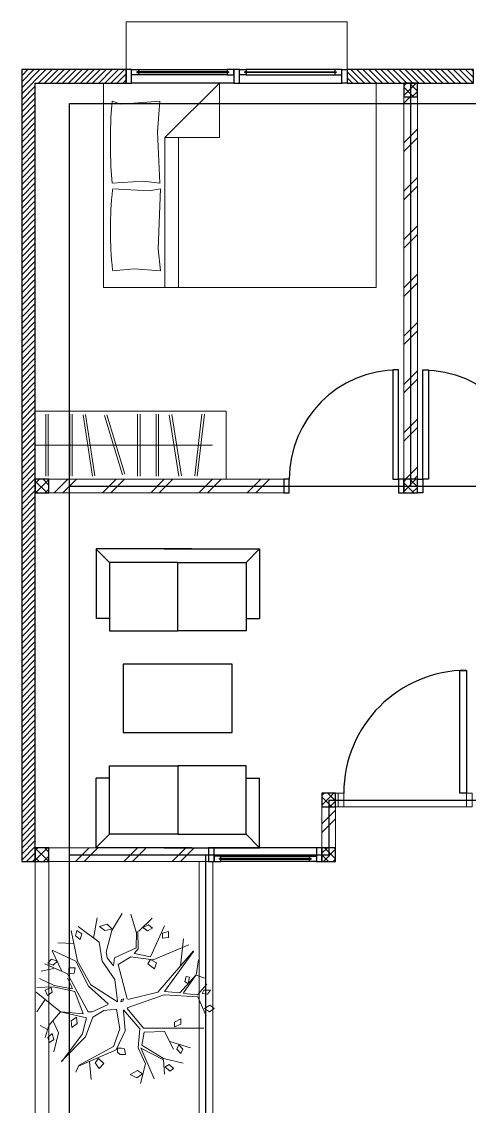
# Model space of a CAD drawing. Header units: millimetres. Extents: x -324 to 75, y -297 to 70.
# Drawn here: x -85.46 to -82.18, y 3.63 to 11.58 of the extents above; entities that cross this region are included whole.
import ezdxf

# ---------------------------------------------------------------- set-up
doc = ezdxf.new("R2010")
doc.units = ezdxf.units.MM
doc.layers.get('defpoints').update_dxf_attribs({"color": 1})
for name, color, linetype, lineweight in [('ars', 11, 'Continuous', 0), ('KOL', 1, 'Continuous', 30), ('KOLOM', 4, 'Continuous', 9), ('lan', 7, 'Continuous', 15), ('POHON', 62, 'Continuous', 5), ('tem', 5, 'Continuous', 20)]:
    doc.layers.add(name, color=color, linetype=linetype, lineweight=lineweight)
doc.layers.add('as', color=1, linetype='Continuous', plot=False)
doc.layers.add('FURNITURE', color=68, linetype='Continuous')
doc.layers.add('Kusen', color=30, linetype='Continuous')
doc.styles.add('ATTR', font='romans.shx', dxfattribs={"width": 0.8, "height": 0.56})
pattern_1 = [(45, (4.4428, -0.8551), (-0.1767767, 0.1767767), []), (45, (4.5053, -0.8551), (-0.1767767, 0.1767767), [])]

# ---------------------------------------------------------------- blocks, each defined once
blk = doc.blocks.new('bola-3')
at = {"layer": 'POHON'}
for p, q in [((-0.799, 1.609), (-0.703, 2.138)), ((-0.045, 2.245), (-0.318, 1.803)), ((0.177, 2.226), (0.328, 1.732)), ((0.387, 1.789), (0.731, 2.125)), ((-1.212, 1.009), (-1.377, 1.803)), ((-1.198, 1.908), (-0.648, 1.503)), ((-0.318, 1.803), (-0.469, 1.238)), ((0.315, 1.344), (0.328, 1.767)), ((0.356, 1.785), (0.37, 1.327)), ((0.686, 1.115), (1.057, 1.926)), ((-1.308, 1.468), (-1.721, 1.485)), ((-0.648, 1.503), (-0.566, 1.009)), ((0.755, 1.044), (1.69, 1.432)), ((1.553, 1.591), (1.47, 0.886)), ((-1.253, 1.009), (-1.872, 1.291)), ((-1.872, 1.274), (-1.625, 0.762)), ((-0.469, 1.238), (-0.442, 1.097)), ((-0.249, 1.097), (0.301, 1.344)), ((0.37, 1.327), (0.26, 1.203)), ((0.273, 1.203), (0.686, 1.115)), ((0.879, 0.198), (1.814, 1.274)), ((1.814, 1.256), (1.057, 0.216)), ((-1.473, 0.674), (-2.065, 0.939)), ((-0.923, 0.357), (-1.253, 1.009)), ((-0.868, 0.392), (-1.212, 1.009)), ((-0.566, 1.009), (-0.236, 0.533)), ((-0.442, 1.097), (-0.277, 0.886)), ((-0.277, 0.886), (-0.249, 1.097)), ((-0.153, 0.921), (0.177, 1.115)), ((0.081, 0.022), (-0.153, 0.921)), ((0.177, 1.115), (0.755, 1.044)), ((1.883, 0.639), (1.938, 1.044)), ((-1.831, 0.815), (-2.161, 0.745)), ((-0.937, -0.313), (-1.473, 0.674)), ((-1.363, 0.339), (-1.473, 0.568)), ((1.456, 0.18), (1.869, 0.639)), ((1.869, 0.639), (1.553, 0.18)), ((1.883, 0.639), (2.13, 0.551)), ((-1.845, 0.339), (-2.271, 0.322)), ((-2.202, 0.551), (-1.817, 0.374)), ((-1.281, 0.216), (-1.845, 0.339)), ((-1.817, 0.374), (-1.35, 0.286)), ((-1.35, 0.286), (-1.363, 0.339)), ((-0.414, -0.102), (-0.923, 0.357)), ((-0.167, -0.049), (-0.868, 0.392)), ((-0.236, 0.533), (-0.167, -0.031)), ((1.91, 0.128), (2.158, 0.41)), ((-1.652, -0.313), (-2.285, 0.198)), ((-2.051, 0.004), (-2.271, -0.313)), ((-1.061, -0.366), (-1.281, 0.216)), ((0.081, -0.207), (1.044, 0.128)), ((0.095, 0.004), (0.879, 0.198)), ((1.044, 0.128), (1.924, 0.075)), ((1.057, 0.216), (1.456, 0.18)), ((1.553, 0.163), (1.91, 0.128)), ((1.924, 0.075), (2.144, -0.419)), ((-0.414, -0.119), (-0.827, -0.313)), ((-0.524, -0.278), (-0.813, -0.454)), ((-0.194, -0.243), (-0.524, -0.278)), ((-0.194, -0.243), (-0.112, -0.754)), ((-0.015, -0.26), (0.411, -0.754)), ((-0.015, -0.278), (0.026, -0.807)), ((0.081, -0.225), (0.507, -0.736)), ((-1.652, -0.313), (-1.955, -0.666)), ((-1.845, -0.56), (-1.707, -0.86)), ((-0.978, -0.472), (-1.652, -0.313)), ((-1.639, -0.313), (-1.061, -0.366)), ((-1.088, -0.913), (-0.978, -0.472)), ((-0.813, -0.454), (-1.006, -0.966)), ((-0.827, -0.313), (-0.937, -0.313)), ((-1.996, -0.772), (-2.189, -0.666)), ((-1.955, -0.666), (-2.051, -0.983)), ((-0.112, -0.754), (-0.277, -1.213)), ((0.026, -0.807), (-0.208, -1.301)), ((0.411, -0.754), (0.37, -1.248)), ((0.521, -0.842), (0.466, -1.177)), ((0.507, -0.736), (2.075, -0.736)), ((0.521, -0.842), (1.057, -0.825)), ((1.057, -0.825), (1.291, -1.283)), ((-1.707, -0.86), (-1.831, -1.354)), ((-1.625, -1.618), (-1.102, -0.913)), ((-1.006, -0.966), (-1.625, -1.6)), ((1.195, -1.089), (1.731, -1.248)), ((-0.277, -1.213), (-1.185, -1.706)), ((-0.208, -1.301), (-1.185, -1.724)), ((0.37, -1.248), (0.562, -1.671)), ((0.438, -1.248), (0.782, -2.059)), ((0.452, -1.265), (1.03, -1.565)), ((0.466, -1.177), (1.03, -1.53)), ((-0.896, -1.618), (-0.854, -2.077)), ((0.562, -1.671), (0.425, -2.182)), ((1.03, -1.53), (1.539, -1.653)), ((1.03, -1.565), (1.057, -1.936)), ((-1.185, -1.724), (-1.253, -1.883))]:
    blk.add_line(p, q, dxfattribs=at)
for points in [[(-1.226, 1.803), (-1.267, 1.662), (-1.143, 1.573), (-1.102, 1.715)], [(-0.435, 1.966), (-0.641, 1.913), (-0.504, 1.807), (-0.311, 1.842)], [(0.49, 1.882), (0.641, 1.953), (0.738, 1.864), (0.614, 1.794)], [(1.155, 1.778), (1.001, 1.734), (1.001, 1.602), (1.155, 1.624)], [(-1.735, 1.009), (-1.886, 1.062), (-1.982, 0.956), (-1.845, 0.903)], [(0.691, 1.051), (0.622, 0.941), (0.794, 0.809), (0.846, 0.963)], [(-1.441, 0.676), (-1.441, 0.831), (-1.269, 0.831), (-1.303, 0.698)], [(1.671, 0.412), (1.585, 0.478), (1.62, 0.61), (1.706, 0.588)], [(-1.9, 0.322), (-2.051, 0.251), (-1.996, 0.11), (-1.872, 0.198)], [(-0.002, 0.022), (-0.07, 0.004), (-0.084, -0.049), (-0.029, -0.031)], [(2.034, 0.163), (2.075, 0.251), (2.254, 0.251), (2.171, 0.145)], [(2.099, -0.225), (2.237, -0.137), (2.347, -0.225), (2.223, -0.313)], [(-1.236, -0.454), (-1.374, -0.543), (-1.36, -0.719), (-1.222, -0.613)], [(1.319, -0.706), (1.319, -0.582), (1.484, -0.494), (1.484, -0.635)], [(-1.872, -0.878), (-1.982, -0.983), (-1.941, -1.107), (-1.831, -1.036)], [(-0.167, -1.261), (-0.167, -1.367), (-0.098, -1.42), (0.04, -1.42), (0.012, -1.279), (-0.07, -1.261)], [(1.43, -1.175), (1.379, -1.285), (1.482, -1.396), (1.534, -1.285)], [(-0.667, -1.528), (-0.753, -1.638), (-0.65, -1.792), (-0.53, -1.66)], [(1.069, -1.748), (1.173, -1.682), (1.293, -1.792), (1.19, -1.858)], [(0.485, -1.924), (0.347, -1.836), (0.158, -1.947), (0.33, -2.035)]]:
    blk.add_lwpolyline(points, close=True, dxfattribs=at)
at = {"layer": 'POHON', "style": 'ATTR', "width": 0.8, "flags": 9}
blk.add_attdef('ESTCODE', (-0.07, 0.004), '', height=0.00000926, dxfattribs=at)
blk = doc.blocks.new('T. J1')
at = {"layer": 'Kusen'}
for p, q in [((-0.7188, 0.1), (-0.0688, 0.1)), ((0.7212, 0.1), (0.0712, 0.1)), ((-0.0188, 0), (-0.7688, 0)), ((-0.0688, 0.06), (-0.7188, 0.06)), ((0.0212, 0), (0.7712, 0)), ((0.0712, 0.06), (0.7212, 0.06))]:
    blk.add_line(p, q, dxfattribs=at)
for points in [[(-0.8088, 0), (-0.7688, 0), (-0.7688, 0.1), (-0.8088, 0.1)], [(-0.0188, 0), (0.0212, 0), (0.0212, 0.1), (-0.0188, 0.1)], [(0.8112, 0), (0.7712, 0), (0.7712, 0.1), (0.8112, 0.1)]]:
    blk.add_lwpolyline(points, close=True, dxfattribs=at)
for points in [[(-0.7188, 0.0775), (-0.7188, 0.06), (-0.7688, 0.06), (-0.7688, 0.1), (-0.7188, 0.1), (-0.7188, 0.0825), (-0.7288, 0.0825), (-0.7288, 0.0775), (-0.7188, 0.0775)], [(-0.0688, 0.0775), (-0.0688, 0.06), (-0.0188, 0.06), (-0.0188, 0.1), (-0.0688, 0.1), (-0.0688, 0.0825), (-0.0588, 0.0825), (-0.0588, 0.0775), (-0.0688, 0.0775)], [(0.0712, 0.0775), (0.0712, 0.06), (0.0212, 0.06), (0.0212, 0.1), (0.0712, 0.1), (0.0712, 0.0825), (0.0612, 0.0825), (0.0612, 0.0775), (0.0712, 0.0775)], [(0.7212, 0.0775), (0.7212, 0.06), (0.7712, 0.06), (0.7712, 0.1), (0.7212, 0.1), (0.7212, 0.0825), (0.7312, 0.0825), (0.7312, 0.0775), (0.7212, 0.0775)]]:
    blk.add_lwpolyline(points, dxfattribs=at)
at = {"layer": 'Kusen', "color": 141}
for points in [[(-0.7288, 0.0775), (-0.0588, 0.0775), (-0.0588, 0.0825), (-0.7288, 0.0825)], [(0.7312, 0.0775), (0.0612, 0.0775), (0.0612, 0.0825), (0.7312, 0.0825)]]:
    blk.add_lwpolyline(points, close=True, dxfattribs=at)
blk = doc.blocks.new('P.80')
at = {"layer": 'Kusen'}
for points in [[(-69.8094, -74.8368), (-69.7694, -74.8368), (-69.7694, -74.0368), (-69.8094, -74.0368)], [(-70.6094, -74.9368), (-70.5694, -74.9368), (-70.5694, -74.8368), (-70.6094, -74.8368)], [(-69.7694, -74.9368), (-69.7294, -74.9368), (-69.7294, -74.8368), (-69.7694, -74.8368)]]:
    blk.add_lwpolyline(points, close=True, dxfattribs=at)
blk.add_arc((-69.7694, -74.8368), 0.8, 90, 180, dxfattribs=at)
blk = doc.blocks.new('K 10.10')
at = {"layer": 'ars'}
h = blk.add_hatch(dxfattribs=at)
h.set_pattern_fill('_USER', color=256, scale=0.05, angle=45, double=1, pattern_type=0)
h.set_pattern_definition([(45, (0, 0), (-0.035355339, 0.035355339), []), (135, (0, 0), (-0.035355339, -0.035355339), [])])
h.paths.add_polyline_path([(1560.5383, 1380.4069), (1560.6383, 1380.4069), (1560.6383, 1380.5069), (1560.5383, 1380.5069)])
at = {"layer": 'KOL'}
blk.add_lwpolyline([(1560.5383, 1380.4069), (1560.6383, 1380.4069), (1560.6383, 1380.5069), (1560.5383, 1380.5069)], close=True, dxfattribs=at)
blk = doc.blocks.new('P-90')
at = {"layer": 'Kusen'}
blk.add_lwpolyline([(374.6908, -21.5979), (374.7408, -21.5979), (374.7408, -22.4979), (374.6908, -22.4979)], close=True, dxfattribs=at)
at = {"layer": 'Kusen', "lineweight": 9}
for points in [[(373.8008, -22.4979), (373.8408, -22.4979), (373.8408, -22.5979), (373.8008, -22.5979)], [(374.7408, -22.4979), (374.7808, -22.4979), (374.7808, -22.5979), (374.7408, -22.5979)]]:
    blk.add_lwpolyline(points, close=True, dxfattribs=at)
at = {"layer": 'Kusen'}
blk.add_arc((374.7408, -22.4979), 0.9, 90, 180, dxfattribs=at)
blk = doc.blocks.new('BED1')
at = {"color": 0, "linetype": 'Continuous'}
for points in [[(1.9976, 0), (1.9976, 1.4976), (0, 1.4976), (0, 0), (1.9976, 0)], [(1.5484, 1.0993), (1.1489, 1.0993), (1.1489, 1.4976), (1.5484, 1.0993)], [(1.9346, 1.3656), (1.9443, 1.2458), (1.9467, 1.1259), (1.9467, 1.0061), (1.9443, 0.8862), (1.9346, 0.7663), (1.707, 0.7809), (1.586, 0.7663), (1.6017, 1.1404), (1.586, 1.3656), (1.8717, 1.3426), (1.9346, 1.3656)], [(1.4492, 1.0993), (1.4492, 0)], [(1.5484, 1.0993), (1.5484, 0)], [(1.9298, 0.1235), (1.7724, 0.138), (1.5799, 0.1235), (1.5981, 0.2833), (1.5799, 0.7228), (1.6634, 0.7094), (1.9298, 0.7228)], [(1.9298, 0.1235), (1.931, 0.1332), (1.9322, 0.1429), (1.9334, 0.1513), (1.9346, 0.161), (1.9346, 0.1707), (1.9358, 0.1804), (1.937, 0.1889), (1.9383, 0.1985), (1.9383, 0.2082), (1.9395, 0.2179), (1.9407, 0.2264), (1.9407, 0.2361), (1.9419, 0.2458), (1.9419, 0.2542), (1.9431, 0.2639), (1.9431, 0.2736), (1.9443, 0.2833), (1.9443, 0.2918), (1.9455, 0.3015), (1.9455, 0.3111), (1.9455, 0.3208), (1.9467, 0.3293), (1.9467, 0.339), (1.9467, 0.3487), (1.9467, 0.3584), (1.9479, 0.3668), (1.9479, 0.3765), (1.9479, 0.3862), (1.9479, 0.3959), (1.9479, 0.4044), (1.9479, 0.414), (1.9479, 0.4237), (1.9479, 0.4334), (1.9479, 0.4419), (1.9479, 0.4516), (1.9479, 0.4613), (1.9479, 0.4709), (1.9479, 0.4794), (1.9467, 0.4891), (1.9467, 0.4988), (1.9467, 0.5085), (1.9467, 0.5169), (1.9455, 0.5266), (1.9455, 0.5363), (1.9455, 0.546), (1.9443, 0.5545), (1.9443, 0.5642), (1.9431, 0.5738), (1.9431, 0.5835), (1.9419, 0.592), (1.9419, 0.6017), (1.9407, 0.6114), (1.9407, 0.6199), (1.9395, 0.6295), (1.9383, 0.6392), (1.9383, 0.6489), (1.937, 0.6574), (1.9358, 0.6671), (1.9346, 0.6768), (1.9346, 0.6864), (1.9334, 0.6949), (1.9322, 0.7046), (1.931, 0.7143), (1.9298, 0.7228)]]:
    blk.add_lwpolyline(points, dxfattribs=at)
blk = doc.blocks.new('LEMARI1')
for points in [[(0.6998, 0.4988), (-0.6998, 0.4988)], [(-0.6998, 0), (0.6998, 0), (0.6998, 0.4988), (-0.6998, 0.4988), (-0.6998, 0)], [(-0.4685, 0.0254), (-0.5206, 0.477)], [(-0.2034, 0.477), (-0.2034, 0.0218)], [(-0.1852, 0.0218), (-0.1852, 0.477)], [(-0.0678, 0.477), (-0.0678, 0.0218)], [(-0.0496, 0.0218), (-0.0496, 0.477)], [(0.4286, 0.477), (0.4286, 0.0218)], [(0.4467, 0.0218), (0.4467, 0.477)], [(0.6053, 0.477), (0.6053, 0.0218)], [(0.6235, 0.0218), (0.6235, 0.477)], [(-0.5387, 0.4758), (-0.4855, 0.023)], [(-0.3002, 0.4746), (-0.3705, 0.0242)], [(-0.3523, 0.0218), (-0.2821, 0.4709)], [(0.1755, 0.4722), (0.0436, 0.0363)], [(0.0605, 0.0315), (0.1937, 0.4673)], [(0.3317, 0.4746), (0.2627, 0.0242)], [(0.2797, 0.0218), (0.3499, 0.4709)], [(0.6998, 0.2494), (-0.5993, 0.2494)]]:
    blk.add_lwpolyline(points)
blk = doc.blocks.new('tamu02')
at = {"linetype": 'Continuous'}
for points in [[(-0.5005, 1.2448), (-0.5998, 1.3453)], [(0.1005, 1.3453), (-0.5985, 1.3453), (-0.5985, 0.8339)], [(-0.0993, 1.3453), (0.5998, 1.3453), (0.5998, 0.8339)], [(0.5005, 1.2448), (0.5998, 1.3453)], [(-0.4993, 0.7444), (0, 0.7444), (0, 1.2448), (-0.4993, 1.2448), (-0.4993, 0.7444)], [(0.5005, 0.7444), (0, 0.7444), (0, 1.2448), (0.5005, 1.2448), (0.5005, 0.7444)], [(-0.4993, 0.8339), (-0.5985, 0.8339)], [(0.5005, 0.8339), (0.5998, 0.8339)], [(-0.4993, -0.2444), (0, -0.2444), (0, -0.7448), (-0.4993, -0.7448), (-0.4993, -0.2444)], [(0.5005, -0.2444), (0, -0.2444), (0, -0.7448), (0.5005, -0.7448), (0.5005, -0.2444)], [(0.1005, -0.8453), (-0.5985, -0.8453), (-0.5985, -0.3339)], [(-0.4993, -0.3339), (-0.5985, -0.3339)], [(-0.0993, -0.8453), (0.5998, -0.8453), (0.5998, -0.3339)], [(0.5005, -0.3339), (0.5998, -0.3339)], [(-0.5005, -0.7448), (-0.5998, -0.8453)], [(0.5005, -0.7448), (0.5998, -0.8453)]]:
    blk.add_lwpolyline(points, dxfattribs=at)
blk.add_lwpolyline([(0.4, 0.5), (0.4, 0), (-0.4, 0), (-0.4, 0.5), (0.4, 0.5)])
blk = doc.blocks.new('T. J2')
at = {"layer": 'Kusen'}
for p, q in [((-0.3692, 0.1), (0.2808, 0.1)), ((-0.4192, 0), (0.3308, 0)), ((0.2808, 0.06), (-0.3692, 0.06))]:
    blk.add_line(p, q, dxfattribs=at)
for points in [[(-0.4592, 0), (-0.4192, 0), (-0.4192, 0.1), (-0.4592, 0.1)], [(0.3308, 0), (0.3708, 0), (0.3708, 0.1), (0.3308, 0.1)]]:
    blk.add_lwpolyline(points, close=True, dxfattribs=at)
for points in [[(-0.3692, 0.0775), (-0.3692, 0.06), (-0.4192, 0.06), (-0.4192, 0.1), (-0.3692, 0.1), (-0.3692, 0.0825), (-0.3792, 0.0825), (-0.3792, 0.0775), (-0.3692, 0.0775)], [(0.2808, 0.0775), (0.2808, 0.06), (0.3308, 0.06), (0.3308, 0.1), (0.2808, 0.1), (0.2808, 0.0825), (0.2908, 0.0825), (0.2908, 0.0775), (0.2808, 0.0775)]]:
    blk.add_lwpolyline(points, dxfattribs=at)
at = {"layer": 'Kusen', "color": 141}
blk.add_lwpolyline([(-0.3792, 0.0775), (0.2908, 0.0775), (0.2908, 0.0825), (-0.3792, 0.0825)], close=True, dxfattribs=at)
blk = doc.blocks.new('A-2')
at = {"layer": 'ars'}
h = blk.add_hatch(dxfattribs=at)
h.set_pattern_fill('ANSI31', color=256, scale=0.25, angle=180, style=0)
h.set_pattern_definition([(225, (-32.84, 7.669545), (0.02209709, -0.02209709), [])])
h.paths.add_polyline_path([(-32.075, 13.4695), (-32.74, 13.4695), (-32.84, 13.4695), (-32.84, 7.6695), (-32.74, 7.6695), (-32.74, 13.3695), (-32.075, 13.3695)])
h = blk.add_hatch(dxfattribs=at)
h.set_pattern_fill('ANSI31', color=256, scale=0.25, angle=180, style=0)
h.set_pattern_definition([(135, (-519.768732, -326.73004), (0.0220970869, 0.0220970869), [])])
h.paths.add_polyline_path([(-30.455, 13.3695), (-29.53, 13.3695), (-29.53, 13.4695), (-30.455, 13.4695)])
h = blk.add_hatch(dxfattribs=at)
h.set_pattern_fill('TEMBOK', color=256, scale=0.25)
h.set_pattern_definition(pattern_1)
h.paths.add_polyline_path([(-29.94, 10.4695), (-30.04, 10.4695), (-30.04, 13.2695), (-29.94, 13.2695)])
h = blk.add_hatch(dxfattribs=at)
h.set_pattern_fill('TEMBOK', color=256, scale=0.25)
h.set_pattern_definition(pattern_1)
h.paths.add_polyline_path([(-32.64, 10.3695), (-30.92, 10.3695), (-30.92, 10.4695), (-32.64, 10.4695)])
h = blk.add_hatch(dxfattribs=at)
h.set_pattern_fill('TEMBOK', color=256, scale=0.25)
h.set_pattern_definition([(45, (3.8428, -7.2551), (-0.1767767, 0.1767767), []), (45, (3.9053, -7.2551), (-0.1767767, 0.1767767), [])])
h.paths.add_polyline_path([(-30.54, 7.7695), (-30.64, 7.7695), (-30.64, 8.0695), (-30.54, 8.0695)])
h = blk.add_hatch(dxfattribs=at)
h.set_pattern_fill('TEMBOK', color=256, scale=0.25)
h.set_pattern_definition([(45, (3.8928, -3.5551), (-0.1767767, 0.1767767), []), (45, (3.9553, -3.5551), (-0.1767767, 0.1767767), [])])
h.paths.add_polyline_path([(-32.64, 7.6695), (-31.47, 7.6695), (-31.47, 7.7695), (-32.64, 7.7695)])
at = {"layer": 'as'}
for p, q in [((-29.99, 13.3695), (-29.99, 10.4195)), ((-32.49, 13.2195), (41.91, 13.2195)), ((-32.49, 0.1195), (-32.49, 13.2195)), ((-32.49, 10.4195), (-26.29, 10.4195)), ((-30.59, 8.1195), (-30.59, 7.7195)), ((-30.59, 8.1195), (-29.49, 8.1195)), ((-32.49, 7.7195), (-30.59, 7.7195)), ((-31.49, 5.6195), (-31.49, 7.7195))]:
    blk.add_line(p, q, dxfattribs=at)
at = {"layer": 'KOL'}
blk.add_lwpolyline([(-32.075, 13.4695), (-32.74, 13.4695), (-32.84, 13.4695), (-32.84, 7.6695), (-32.74, 7.6695), (-32.74, 13.3695), (-32.075, 13.3695), (-32.075, 13.4695)], dxfattribs=at)
blk.add_lwpolyline([(-30.455, 13.3695), (-29.53, 13.3695), (-29.53, 13.4695), (-30.455, 13.4695)], close=True, dxfattribs=at)
at = {"layer": 'lan'}
for p, q in [((-30.455, 13.8195), (-32.075, 13.8195)), ((-32.075, 13.4695), (-32.075, 13.8195)), ((-30.455, 13.4695), (-30.455, 13.8195)), ((-29.58, 8.0695), (-30.48, 8.0695))]:
    blk.add_line(p, q, dxfattribs=at)
for points in [[(-32.74, 5.6695), (-32.64, 5.6695), (-32.64, 7.6695), (-32.74, 7.6695)], [(-31.54, 5.6695), (-31.44, 5.6695), (-31.44, 7.6695), (-31.54, 7.6695)]]:
    blk.add_lwpolyline(points, close=True, dxfattribs=at)
at = {"layer": 'tem'}
for points in [[(-30.04, 10.4695), (-29.94, 10.4695), (-29.94, 13.2695), (-30.04, 13.2695)], [(-30.92, 10.4695), (-32.64, 10.4695), (-32.64, 10.3695), (-30.92, 10.3695)], [(-30.52, 8.0695), (-30.54, 8.0695), (-30.54, 8.1695), (-30.52, 8.1695)], [(-30.54, 7.7695), (-30.64, 7.7695), (-30.64, 8.0695), (-30.54, 8.0695)], [(-31.47, 7.7695), (-32.64, 7.7695), (-32.64, 7.6695), (-31.47, 7.6695)]]:
    blk.add_lwpolyline(points, close=True, dxfattribs=at)
at = {"layer": 'ars', "xscale": -1}
for name, p in [('BED1', (-30.2424, 11.872)), ('LEMARI1', (-32.0402, 10.4695))]:
    blk.add_blockref(name, p, dxfattribs=at)
at = {"layer": 'FURNITURE', "xscale": -1, "rotation": 180}
blk.add_blockref('tamu02', (-31.6966, 9.1149), dxfattribs=at)
at = {"layer": 'KOLOM', "extrusion": (0, 0, -1), "xscale": -1, "zscale": -1, "rotation": 180}
for p in [(-1530.5983, 1393.7764), (-1527.8983, 1390.8764), (-1530.5983, 1390.8764), (-1529.9983, 1388.5764), (-1527.8983, 1388.1764), (-1529.9983, 1388.1764)]:
    blk.add_blockref('K 10.10', p, dxfattribs=at)
at = {"layer": 'Kusen'}
for name, p in [('T. J1', (-31.2662, 13.3695)), ('P.80', (39.6894, 85.3064)), ('P-90', (-404.3208, 30.6674))]:
    blk.add_blockref(name, p, dxfattribs=at)
at = {"layer": 'Kusen', "xscale": -1}
blk.add_blockref('P.80', (-99.6694, 85.3064), dxfattribs=at)
at = {"layer": 'Kusen', "rotation": 180}
blk.add_blockref('T. J2', (-31.0992, 7.7695), dxfattribs=at)
at = {"layer": 'POHON', "linetype": 'ByBlock', "lineweight": -3, "xscale": 0.28125, "yscale": 0.28125, "zscale": 0.28125}
blk.add_blockref('bola-3', (-32.09, 6.657), dxfattribs=at)

msp = doc.modelspace()

# ---------------------------------------------------------------- block references
at = {"layer": 'defpoints'}
msp.add_blockref('A-2', (-52.6163, -2.2441), dxfattribs=at)

doc.saveas('drawing.dxf')
